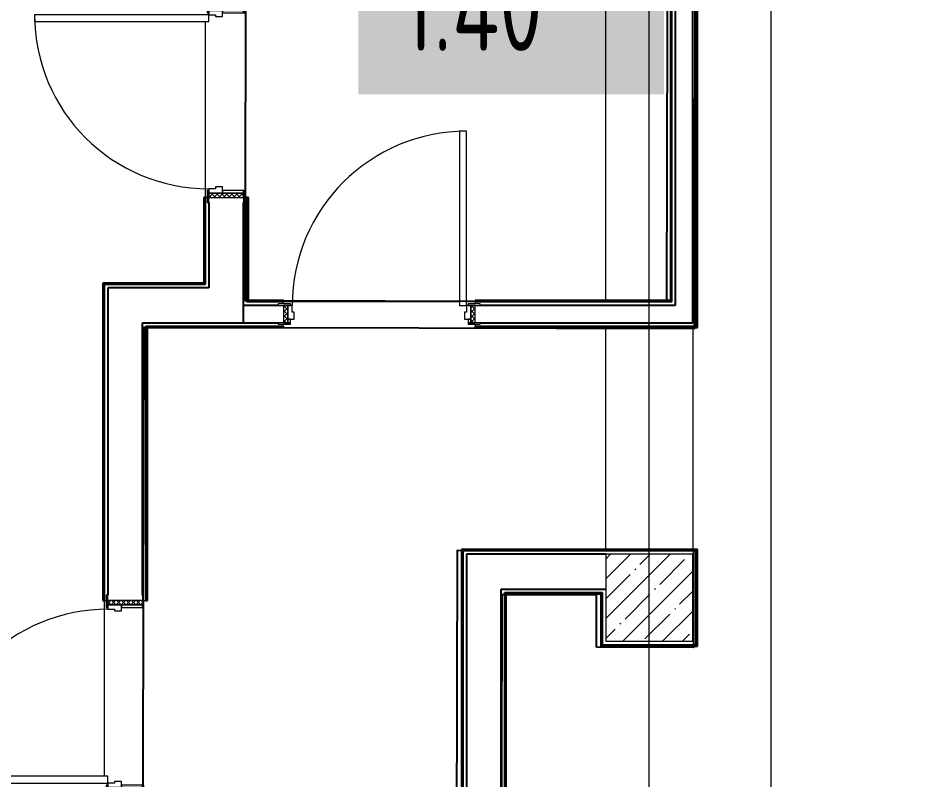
# Model space of a CAD drawing. Header units: millimetres. Extents: x 3914 to 443608, y -156176 to 78197.
# Drawn here: x 83093 to 88317, y -130139 to -125763 of the extents above; entities that cross this region are included whole.
import ezdxf

# ---------------------------------------------------------------- set-up
doc = ezdxf.new("R2010")
doc.units = ezdxf.units.MM
doc.linetypes.add('200_ШТРИХ__ш1_п0_6_', pattern=[160, 100, -60])
for name, color, linetype, lineweight in [('A-DOOR-1', 7, 'Continuous', 5), ('A-DOOR-2', 7, '200_ШТРИХ__ш1_п0_6_', 5), ('A-DOOR-FRAM-2', 7, 'Continuous', 5), ('A-FLOR', 7, 'Continuous', 9), ('S-COLS-1', 7, 'Continuous', 5), ('Оси', 7, 'Continuous', 9)]:
    doc.layers.add(name, color=color, linetype=linetype, lineweight=lineweight)
doc.layers.add('A-DOOR-FRAM-1', color=7, linetype='Continuous', lineweight=5, true_color=0xc0c0c0)
doc.styles.add('СПДС', font='ГОСТ тип А.ttf', dxfattribs={"width": 0.9})
pattern_1 = [(135, (1751.41, 164.685), (-14.14214, -14.14214), []), (225, (1751.41, 164.685), (14.14214, -14.14214), [])]
pattern_2 = [(45, (-371.384, 164.685), (-14.1421, 14.1421), []), (135, (-371.384, 164.685), (-14.1421, -14.1421), [])]

# ---------------------------------------------------------------- blocks, each defined once
blk = doc.blocks.new('110_Дверь_СКБ_1Ст_Внутренняя1 - Д-12 1100x2100h_дверь в горячий цех-32113407-Объем проектирования 1 этажа')
at = {"layer": 'A-DOOR-2'}
h = blk.add_hatch(dxfattribs=at)
h.set_pattern_fill('FP_75', color=256, style=0, pattern_type=2)
h.set_pattern_definition(pattern_1)
h.paths.add_polyline_path([(537.5, 100), (537.5, -100), (562.5, -100), (562.5, 100)])
at = {"layer": 'A-DOOR-FRAM-2'}
h = blk.add_hatch(dxfattribs=at)
h.set_pattern_fill('FP_76', color=256, style=0, pattern_type=2)
h.set_pattern_definition(pattern_2)
h.paths.add_polyline_path([(-537.5, 7), (-537.5, -100), (-512.5, -99.9), (-512.5, 100), (-537.5, 100)])
at = {"layer": 'A-DOOR-1'}
for p, q in [((-487.5, 1100), (-487.5, 100)), ((-447.5, 1100), (-487.5, 1100)), ((-447.5, 100), (-447.5, 1100)), ((-487.5, 100), (-447.5, 100))]:
    blk.add_line(p, q, dxfattribs=at)
blk.add_arc((-487.5, 100), 1000, 360, 90, dxfattribs=at)
at = {"layer": 'A-DOOR-FRAM-1'}
for p, q in [((-497.5, 108), (-567.5, 108)), ((-567.5, 108), (-567.5, 100)), ((-497.5, 100), (-497.5, 108)), ((592.5, 108), (522.5, 108)), ((522.5, 108), (522.5, 100)), ((592.5, 100), (592.5, 108)), ((-567.5, 100), (-497.5, 100)), ((-512.5, 100), (-537.5, 100)), ((-537.5, 100), (-537.5, -100)), ((-487.5, 100), (-512.5, 100)), ((-512.5, 100), (-512.5, 20)), ((-512.5, -100), (-512.5, 100)), ((-497.5, 100), (-512.5, 100)), ((-512.5, 100), (-512.5, 99)), ((-512.5, 99), (-497.5, 99)), ((-497.5, 99), (-497.5, 100)), ((-487.5, 60), (-487.5, 100)), ((-477.5, 60), (-487.5, 60)), ((-477.5, 20), (-477.5, 60)), ((512.5, 60), (502.5, 60)), ((502.5, 60), (502.5, 20)), ((512.5, 100), (512.5, 60)), ((537.5, 100), (512.5, 100)), ((537.5, 100), (522.5, 100)), ((522.5, 100), (522.5, 99)), ((522.5, 100), (592.5, 100)), ((522.5, 99), (537.5, 99)), ((537.5, 20), (537.5, 100)), ((562.5, 100), (537.5, 100)), ((537.5, 100), (537.5, -100)), ((537.5, 99), (537.5, 100)), ((562.5, -100), (562.5, 100)), ((-512.5, 20), (-477.5, 20)), ((-497.5, 20), (-512.5, 20)), ((-512.5, 20), (-512.5, -100)), ((-497.5, -100), (-497.5, 20)), ((502.5, 20), (537.5, 20)), ((537.5, 20), (522.5, 20)), ((522.5, 20), (522.5, -100)), ((537.5, -100), (537.5, 20)), ((-497.5, -100), (-567.5, -100)), ((-567.5, -100), (-567.5, -108)), ((-537.5, -100), (-512.5, -100)), ((-512.5, -100), (-497.5, -100)), ((-497.5, -108), (-497.5, -100)), ((522.5, -100), (537.5, -100)), ((592.5, -100), (522.5, -100)), ((522.5, -100), (522.5, -108)), ((537.5, -100), (562.5, -100)), ((592.5, -108), (592.5, -100)), ((-567.5, -108), (-497.5, -108)), ((522.5, -108), (592.5, -108))]:
    blk.add_line(p, q, dxfattribs=at)
blk = doc.blocks.new('110_Дверь_СКБ_1Ст_Внутренняя1 - Д-11 1100x2100h_кладовые _все__ коридор _между помещениями блока столовой__ моечные _все_-32089444-Объем проектирования 1 этажа')
at = {"layer": 'A-DOOR-2'}
h = blk.add_hatch(dxfattribs=at)
h.set_pattern_fill('FP_44', color=256, style=0, pattern_type=2)
h.set_pattern_definition([(135, (1751.41, 114.685), (-14.14214, -14.14214), []), (225, (1751.41, 114.685), (14.14214, -14.14214), [])])
h.paths.add_polyline_path([(537.5, -50), (562.5, -50), (562.5, 50), (537.5, 48.6)])
at = {"layer": 'A-DOOR-FRAM-2'}
h = blk.add_hatch(dxfattribs=at)
h.set_pattern_fill('FP_45', color=256, style=0, pattern_type=2)
h.set_pattern_definition([(45, (-371.384, 114.685), (-14.1421, 14.1421), []), (135, (-371.384, 114.685), (-14.1421, -14.1421), [])])
h.paths.add_polyline_path([(-537.5, -50), (-512.5, -50), (-512.5, 50), (-537.5, 50)])
at = {"layer": 'A-DOOR-1'}
for p, q in [((512.5, 1050), (472.5, 1050)), ((472.5, 1050), (472.5, 50)), ((512.5, 50), (512.5, 1050)), ((472.5, 50), (512.5, 50))]:
    blk.add_line(p, q, dxfattribs=at)
blk.add_arc((512.5, 50), 1000, 90, 180, dxfattribs=at)
at = {"layer": 'A-DOOR-FRAM-1'}
for p, q in [((-497.5, 58), (-567.5, 58)), ((-567.5, 58), (-567.5, 50)), ((-497.5, 50), (-497.5, 58)), ((592.5, 58), (522.5, 58)), ((522.5, 58), (522.5, 50)), ((592.5, 50), (592.5, 58)), ((-567.5, 50), (-497.5, 50)), ((-512.5, 50), (-537.5, 50)), ((-537.5, 50), (-537.5, -50)), ((-487.5, 50), (-512.5, 50)), ((-512.5, 50), (-512.5, -30)), ((-512.5, -50), (-512.5, 50)), ((-497.5, 50), (-512.5, 50)), ((-512.5, 50), (-512.5, 49)), ((-512.5, 49), (-497.5, 49)), ((-497.5, 49), (-497.5, 50)), ((-487.5, 10), (-487.5, 50)), ((-477.5, 10), (-487.5, 10)), ((-477.5, -30), (-477.5, 10)), ((512.5, 10), (502.5, 10)), ((502.5, 10), (502.5, -30)), ((512.5, 50), (512.5, 10)), ((537.5, 50), (512.5, 50)), ((537.5, 50), (522.5, 50)), ((522.5, 50), (522.5, 49)), ((522.5, 50), (592.5, 50)), ((522.5, 49), (537.5, 49)), ((537.5, -30), (537.5, 50)), ((562.5, 50), (537.5, 50)), ((537.5, 50), (537.5, -50)), ((537.5, 49), (537.5, 50)), ((562.5, -50), (562.5, 50)), ((-497.5, -50), (-567.5, -50)), ((-567.5, -50), (-567.5, -58)), ((-537.5, -50), (-512.5, -50)), ((-512.5, -30), (-477.5, -30)), ((-497.5, -30), (-512.5, -30)), ((-512.5, -30), (-512.5, -50)), ((-512.5, -50), (-497.5, -50)), ((-497.5, -50), (-497.5, -30)), ((-497.5, -58), (-497.5, -50)), ((502.5, -30), (537.5, -30)), ((537.5, -30), (522.5, -30)), ((522.5, -30), (522.5, -50)), ((522.5, -50), (537.5, -50)), ((592.5, -50), (522.5, -50)), ((522.5, -50), (522.5, -58)), ((537.5, -50), (537.5, -30)), ((537.5, -50), (562.5, -50)), ((592.5, -58), (592.5, -50)), ((-567.5, -58), (-497.5, -58)), ((522.5, -58), (592.5, -58))]:
    blk.add_line(p, q, dxfattribs=at)
blk = doc.blocks.new('110_Дверь_СКБ_1Ст_Внутренняя1 - Д-12 EIW 1100x2100h_кладовые _все__ коридор _между помещениями блока столовой__ моечные _все_-32936079-Объем проектирования 1 этажа')
at = {"layer": 'A-DOOR-2'}
h = blk.add_hatch(dxfattribs=at)
h.set_pattern_fill('FP_75', color=256, style=0, pattern_type=2)
h.set_pattern_definition(pattern_1)
h.paths.add_polyline_path([(537.5, -100), (562.5, -100), (562.5, 100), (537.5, 100)])
at = {"layer": 'A-DOOR-FRAM-2'}
h = blk.add_hatch(dxfattribs=at)
h.set_pattern_fill('FP_76', color=256, style=0, pattern_type=2)
h.set_pattern_definition(pattern_2)
h.paths.add_polyline_path([(-537.5, -100), (-512.5, -99.2), (-512.5, 100), (-537.5, 100)])
at = {"layer": 'A-DOOR-1'}
for p, q in [((512.5, 1100), (472.5, 1100)), ((472.5, 1100), (472.5, 100)), ((512.5, 100), (512.5, 1100)), ((472.5, 100), (512.5, 100))]:
    blk.add_line(p, q, dxfattribs=at)
blk.add_arc((512.5, 100), 1000, 90, 180, dxfattribs=at)
at = {"layer": 'A-DOOR-FRAM-1'}
for p, q in [((-497.5, 108), (-567.5, 108)), ((-567.5, 108), (-567.5, 100)), ((-497.5, 100), (-497.5, 108)), ((592.5, 108), (522.5, 108)), ((522.5, 108), (522.5, 100)), ((592.5, 100), (592.5, 108)), ((-567.5, 100), (-497.5, 100)), ((-512.5, 100), (-537.5, 100)), ((-537.5, 100), (-537.5, -100)), ((-487.5, 100), (-512.5, 100)), ((-512.5, 100), (-512.5, 20)), ((-512.5, -100), (-512.5, 100)), ((-497.5, 100), (-512.5, 100)), ((-512.5, 100), (-512.5, 99)), ((-512.5, 99), (-497.5, 99)), ((-497.5, 99), (-497.5, 100)), ((-487.5, 60), (-487.5, 100)), ((-477.5, 60), (-487.5, 60)), ((-477.5, 20), (-477.5, 60)), ((512.5, 60), (502.5, 60)), ((502.5, 60), (502.5, 20)), ((512.5, 100), (512.5, 60)), ((537.5, 100), (512.5, 100)), ((537.5, 100), (522.5, 100)), ((522.5, 100), (522.5, 99)), ((522.5, 100), (592.5, 100)), ((522.5, 99), (537.5, 99)), ((537.5, 20), (537.5, 100)), ((562.5, 100), (537.5, 100)), ((537.5, 100), (537.5, -100)), ((537.5, 99), (537.5, 100)), ((562.5, -100), (562.5, 100)), ((-512.5, 20), (-477.5, 20)), ((-497.5, 20), (-512.5, 20)), ((-512.5, 20), (-512.5, -100)), ((-497.5, -100), (-497.5, 20)), ((502.5, 20), (537.5, 20)), ((537.5, 20), (522.5, 20)), ((522.5, 20), (522.5, -100)), ((537.5, -100), (537.5, 20)), ((-497.5, -100), (-567.5, -100)), ((-567.5, -100), (-567.5, -108)), ((-537.5, -100), (-512.5, -100)), ((-512.5, -100), (-497.5, -100)), ((-497.5, -108), (-497.5, -100)), ((522.5, -100), (537.5, -100)), ((592.5, -100), (522.5, -100)), ((522.5, -100), (522.5, -108)), ((537.5, -100), (562.5, -100)), ((592.5, -108), (592.5, -100)), ((-567.5, -108), (-497.5, -108)), ((522.5, -108), (592.5, -108))]:
    blk.add_line(p, q, dxfattribs=at)
blk = doc.blocks.new('BSC_Колонна _Прямоугольная - 500х500-V144-Объем проектирования 1 этажа')
at = {"layer": 'S-COLS-1'}
h = blk.add_hatch(dxfattribs=at)
h.set_pattern_fill('FP_148', color=256, style=0, pattern_type=2)
h.set_pattern_definition([(45, (-60460, -17020), (-114.04925, 114.04925), []), (45, (-60345.95, -17020), (-114.04925, 114.04925), [201.613, -40.323, 6.706, -33.617])])
h.paths.add_polyline_path([(250, -250), (250, 250), (-250, 250), (-250, -250), (248.8, -250)])
for p, q in [((250, 250), (-250, 250)), ((-250, 250), (-250, -250)), ((250, -250), (250, 250)), ((-250, -250), (250, -250))]:
    blk.add_line(p, q, dxfattribs=at)

msp = doc.modelspace()

# ---------------------------------------------------------------- linework, layer by layer
for p, q in [((86987, -121352.7), (86987, -127532.7)), ((86995, -127540.7), (86995, -121360.7)), ((86839, -123390.7), (86839, -127384.7)), ((86847, -127392.7), (86847, -123382.7)), ((86867, -123362.7), (86867, -127412.7)), ((86967, -127512.7), (86967, -123362.7)), ((84159, -126792.7), (84159, -127284.7)), ((84167, -126792.7), (84159, -126792.7)), ((84167, -126792.7), (84167, -127292.7)), ((84187, -126822.7), (84187, -127312.7)), ((84387, -127512.7), (84387, -126822.7)), ((84407, -127392.7), (84407, -126792.7)), ((84415, -126792.7), (84407, -126792.7)), ((84415, -127384.7), (84415, -126792.7)), ((84159, -127284.7), (83579, -127284.7)), ((83579, -127284.7), (83579, -129108.9)), ((84167, -127292.7), (83587, -127292.7)), ((83587, -127292.7), (83587, -129108.9)), ((83607, -127312.7), (83607, -129078.9)), ((84187, -127312.7), (83607, -127312.7)), ((84587, -127412.7), (84387, -127412.7)), ((84617, -127392.7), (84407, -127392.7)), ((84617, -127384.7), (84415, -127384.7)), ((84617, -127392.7), (84617, -127384.7)), ((86839, -127384.7), (85717, -127384.7)), ((85717, -127384.7), (85717, -127392.7)), ((86847, -127392.7), (85717, -127392.7)), ((86867, -127412.7), (85747, -127412.7)), ((83807, -129078.9), (83807, -127512.7)), ((83807, -127512.7), (84587, -127512.7)), ((85747, -127512.7), (86967, -127512.7)), ((83827, -127532.7), (84617, -127532.7)), ((83827, -127540.7), (83827, -127532.7)), ((83827, -127540.7), (84617, -127540.7)), ((83827, -127540.7), (83827, -127540.7)), ((83827, -127540.7), (83827, -129108.9)), ((83835, -129108.9), (83835, -127532.7)), ((84617, -127540.7), (84617, -127532.7)), ((85717, -127532.7), (86987, -127532.7)), ((85717, -127532.7), (85717, -127540.7)), ((85717, -127540.7), (86995, -127540.7)), ((86995, -128814.7), (85639, -128814.7)), ((85639, -128814.7), (85639, -132070.7)), ((85647, -128822.7), (85647, -132062.7)), ((86987, -128822.7), (85647, -128822.7)), ((86987, -129362.7), (86987, -128822.7)), ((86995, -129370.7), (86995, -128814.7)), ((86467, -128842.7), (85667, -128842.7)), ((85667, -128842.7), (85667, -132042.7)), ((85867, -129042.7), (86467, -129042.7)), ((85867, -132042.7), (85867, -129042.7)), ((85887, -132062.7), (85887, -129062.7)), ((85887, -129062.7), (86447, -129062.7)), ((85895, -132070.7), (85895, -129070.7)), ((85895, -129070.7), (86439, -129070.7)), ((86439, -129070.7), (86439, -129370.7)), ((86447, -129062.7), (86447, -129362.7)), ((83579, -129108.9), (83587, -129108.9)), ((83827, -129108.9), (83835, -129108.9)), ((86439, -129370.7), (86995, -129370.7)), ((86447, -129362.7), (86987, -129362.7))]:
    msp.add_line(p, q)
at = {"flags": 128}
for points in [[(84395.1, -127385.8), (86819.1, -127391.5), (86828.4, -123397.5), (86428.4, -123396.5), (86429.8, -122840.5), (86829.8, -122841.5), (86833.3, -121310.5), (86061.3, -121308.7), (84961.3, -121306.1), (84409.4, -121304.8)], [(92907.9, -122805.8), (92911.2, -121381.8), (86989.2, -121367.9), (86974.7, -127547.8), (83814.7, -127540.4), (83799.1, -134191.4), (86353.1, -134197.4), (86354, -133790.4), (87010, -133791.9), (87009.1, -134191.9), (92353.1, -134204.5), (92354, -133804.5), (92754, -133805.4), (92761.5, -130611.4), (91911.5, -130609.4), (91928.7, -123303.5), (92378.7, -123304.5), (92379.9, -122804.5)], [(86414.4, -129376.5), (86415.1, -129076.5), (85871.1, -129075.3), (85864.1, -132075.2), (85608.1, -132074.6), (85615.7, -128818.7), (86971.7, -128821.8), (86970.4, -129377.8)]]:
    msp.add_lwpolyline(points, close=True, dxfattribs=at)
at = {"layer": 'A-FLOR'}
for p, q in [((86467, -127384.7), (86467, -123390.7)), ((84167, -125782.7), (84167, -126792.7)), ((84179, -126792.7), (84167, -126792.7)), ((84407, -126792.7), (84395, -126792.7)), ((85627, -127392.7), (84617, -127392.7)), ((84617, -127404.7), (84617, -127392.7)), ((85717, -127392.7), (85667, -127392.7)), ((85717, -127392.7), (85717, -127404.7)), ((84617, -127532.7), (84617, -127520.7)), ((85717, -127520.7), (85717, -127532.7)), ((86467, -128814.7), (86467, -127540.7)), ((86967, -127540.7), (86967, -128814.9)), ((83587, -129108.9), (83587, -130118.9)), ((83587, -129108.9), (83599, -129108.9)), ((83815, -129108.9), (83827, -129108.9))]:
    msp.add_line(p, q, dxfattribs=at)
at = {"layer": 'Оси'}
for points in [[(86717, -145972.7), (86717, -143019), (86717, -123714.7), (86717, -118714.7)], [(87417, -145712.7), (87417, -141736.2), (87417, -123714.7), (87417, -118714.7)]]:
    msp.add_lwpolyline(points, dxfattribs=at)

# ---------------------------------------------------------------- block references
at = {"rotation": 89.99999999999991}
for name, p in [('110_Дверь_СКБ_1Ст_Внутренняя1 - Д-12 EIW 1100x2100h_кладовые _все__ коридор _между помещениями блока столовой__ моечные _все_-32936079-Объем проектирования 1 этажа', (84287, -126255.2)), ('110_Дверь_СКБ_1Ст_Внутренняя1 - Д-12 1100x2100h_дверь в горячий цех-32113407-Объем проектирования 1 этажа', (83707, -129671.4))]:
    msp.add_blockref(name, p, dxfattribs=at)
for name, p in [('110_Дверь_СКБ_1Ст_Внутренняя1 - Д-11 1100x2100h_кладовые _все__ коридор _между помещениями блока столовой__ моечные _все_-32089444-Объем проектирования 1 этажа', (85154.5, -127462.7)), ('BSC_Колонна _Прямоугольная - 500х500-V144-Объем проектирования 1 этажа', (86717, -129092.7))]:
    msp.add_blockref(name, p)

# ---------------------------------------------------------------- texts
at = {"insert": (85295.6, -125450.5), "char_height": 500, "width": 1255.443, "attachment_point": 1, "style": 'СПДС', "bg_fill": 1, "box_fill_scale": 1.5, "bg_fill_color": 7, "bg_fill_true_color": 16777215, "bg_fill_transparency": 0}
msp.add_mtext('1.40', dxfattribs=at)

doc.saveas('drawing.dxf')
